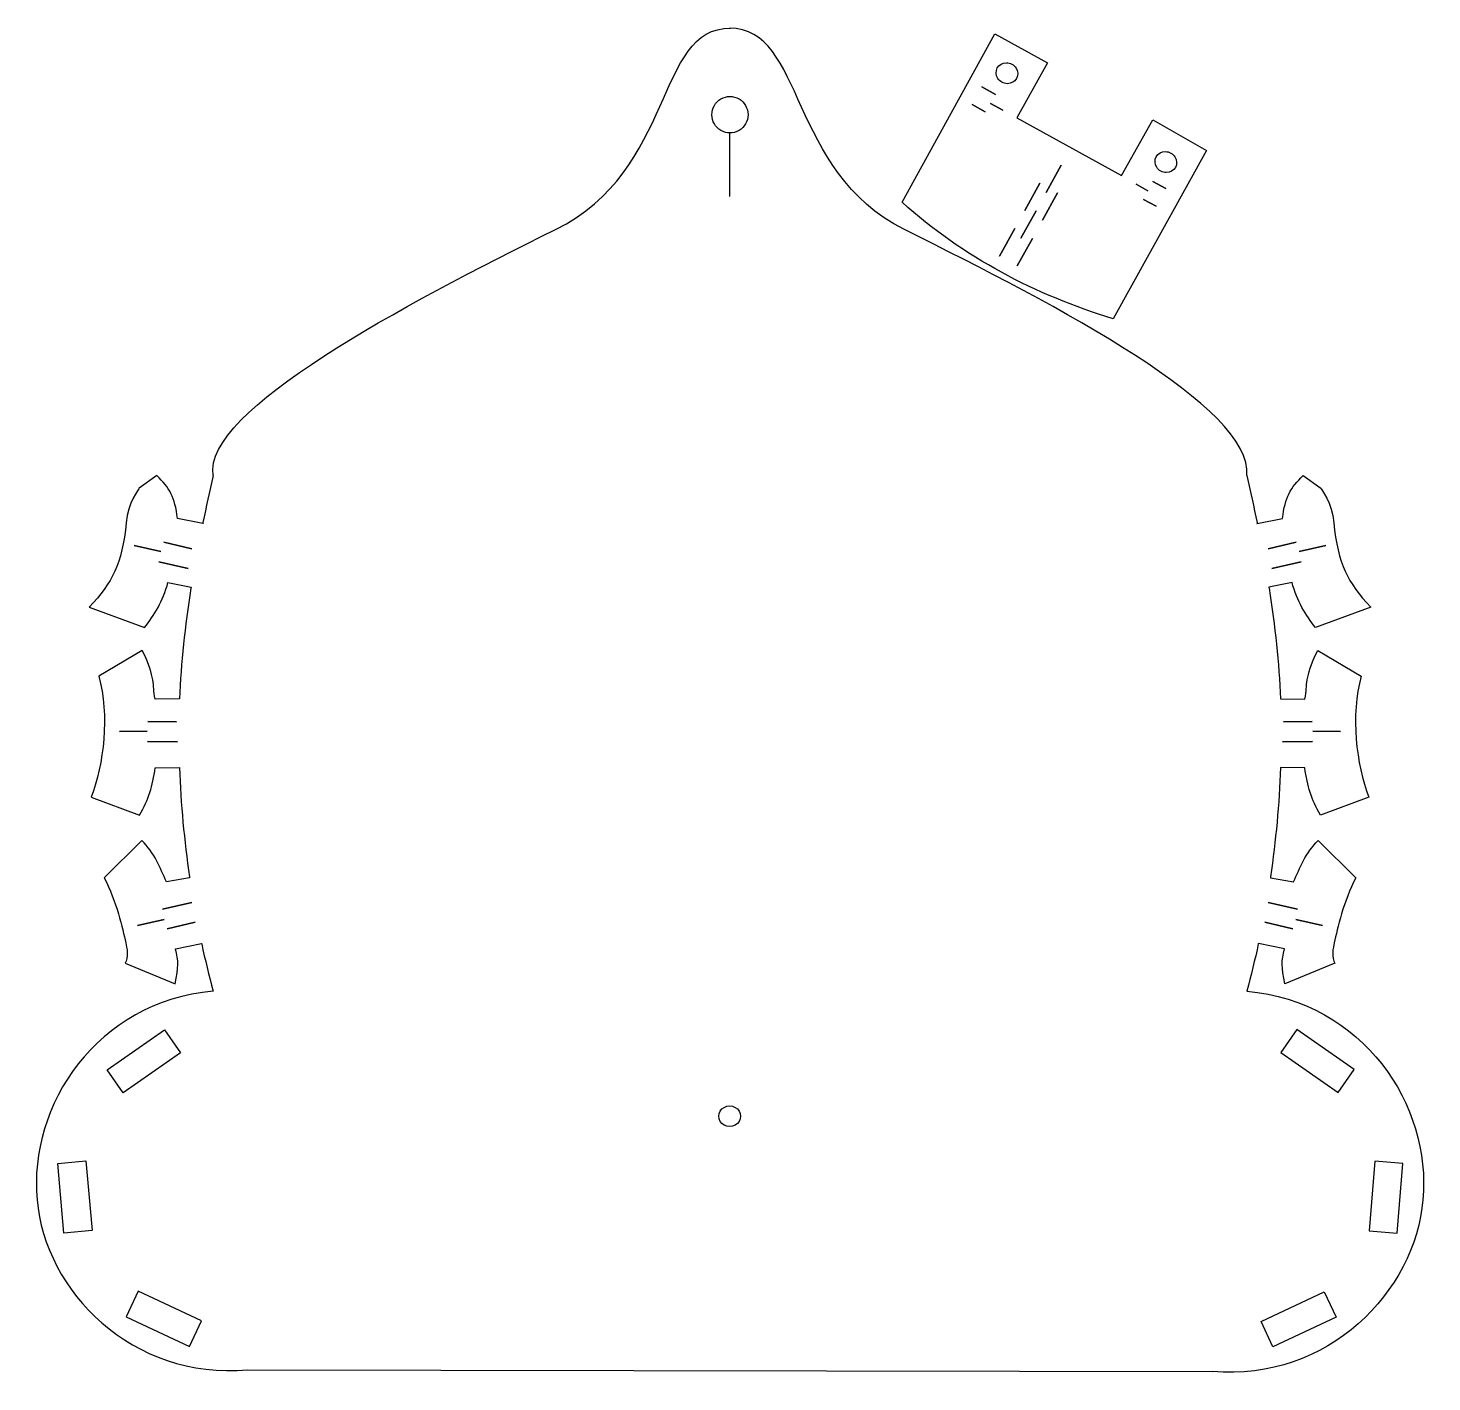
# Model space of a CAD drawing. Extents: x -1 to 203, y -1 to 195.
import ezdxf

# ---------------------------------------------------------------- set-up
doc = ezdxf.new("R2010")
doc.units = 0
doc.layers.add('Ebene_1', color=7, linetype='CONTINUOUS')

msp = doc.modelspace()

# ---------------------------------------------------------------- linework, layer by layer
at = {"layer": 'Ebene_1', "color": 1}
for points in [[(125.903154, 170.107482), (139.409599, 194.578302), (147.031146, 190.371658), (142.600941, 182.365759), (157.773207, 173.991566), (162.360054, 182.088085), (170.127128, 177.624042), (156.575814, 153.177988)], [(100.828454, 180.313569), (100.828454, 170.967749)], [(17.611125, 130.393137), (15.076867, 128.555057)], [(184.204773, 130.393137), (186.739032, 128.555057)], [(24.292682, 123.415006), (20.638996, 124.176196)], [(177.523216, 123.415006), (181.176902, 124.176196)], [(19.253803, 114.886876), (22.61893, 114.177056)], [(182.562095, 114.886876), (179.196968, 114.177056)], [(7.816122, 111.280436), (15.853563, 108.313806)], [(193.999776, 111.280436), (185.962336, 108.313806)], [(15.520636, 105.000535), (9.201234, 101.261275)], [(186.295263, 105.000535), (192.614664, 101.261275)], [(20.923995, 97.952625), (17.370671, 97.936725)], [(180.891903, 97.952625), (184.445227, 97.936725)], [(17.407962, 87.945354), (20.926065, 87.966855)], [(184.407936, 87.945354), (180.889833, 87.966855)], [(8.091927, 83.677974), (15.119132, 81.080454)], [(193.723971, 83.677974), (186.696767, 81.080454)], [(15.441062, 77.383894), (9.969401, 71.953504)], [(186.374837, 77.383894), (191.846498, 71.953504)], [(22.402717, 71.965044), (19.025751, 71.366354)], [(179.413181, 71.965044), (182.790147, 71.366354)], [(20.354885, 61.616583), (24.136019, 62.406913)], [(181.461013, 61.616583), (177.679879, 62.406913)], [(13.041886, 59.533483), (20.275395, 56.530403)], [(188.774013, 59.533483), (181.540503, 56.530403)], [(30.852901, 0.48304), (171.023248, 0.2548)]]:
    msp.add_lwpolyline(points, dxfattribs=at)
for points in [[(137.509908, 186.89906), (139.470418, 185.787505), (137.509908, 186.89906)], [(136.094288, 184.334255), (137.96871, 183.270216), (136.094288, 184.334255)], [(138.734292, 184.461953), (140.547552, 183.49061), (138.734292, 184.461953)], [(146.838997, 171.509352), (149.043706, 175.503818), (146.838997, 171.509352)], [(143.72922, 168.906884), (145.933933, 172.901358), (143.72922, 168.906884)], [(146.294025, 167.491263), (148.498738, 171.485738), (146.294025, 167.491263)], [(161.599108, 171.791351), (159.897797, 172.759842), (161.599108, 171.791351)], [(164.218613, 172.106857), (162.32851, 173.120613), (164.218613, 172.106857)], [(162.802993, 169.542053), (160.994819, 170.510589), (162.802993, 169.542053)], [(143.184707, 164.888552), (145.389416, 168.883018), (143.184707, 164.888552)], [(140.074683, 162.285636), (142.279392, 166.280102), (140.074683, 162.285636)], [(142.639488, 160.870016), (144.844197, 164.864482), (142.639488, 160.870016)], [(22.717397, 119.758536), (18.641842, 120.707806), (22.717397, 119.758536)], [(179.098501, 119.758536), (183.174056, 120.707806), (179.098501, 119.758536)], [(18.214581, 119.362826), (14.316105, 120.219366), (18.214581, 119.362826)], [(183.601317, 119.362826), (187.499794, 120.219366), (183.601317, 119.362826)], [(22.202211, 116.886746), (17.940487, 117.878176), (22.202211, 116.886746)], [(179.613687, 116.886746), (183.875411, 117.878176), (179.613687, 116.886746)], [(20.510927, 94.629725), (16.326344, 94.653425), (20.510927, 94.629725)], [(181.304971, 94.629725), (185.489554, 94.653425), (181.304971, 94.629725)], [(16.207394, 93.247125), (12.216021, 93.219525), (16.207394, 93.247125)], [(185.608504, 93.247125), (189.599878, 93.219525), (185.608504, 93.247125)], [(20.644162, 91.715085), (16.268703, 91.738685), (20.644162, 91.715085)], [(181.171736, 91.715085), (185.547195, 91.738685), (181.171736, 91.715085)], [(22.695043, 68.384053), (18.433319, 67.392623), (22.695043, 68.384053)], [(179.120855, 68.384053), (183.382579, 67.392623), (179.120855, 68.384053)], [(18.707413, 65.907973), (14.808937, 65.051433), (18.707413, 65.907973)], [(23.210229, 65.512263), (19.134674, 64.562993), (23.210229, 65.512263)], [(178.605669, 65.512263), (182.681224, 64.562993), (178.605669, 65.512263)], [(183.108485, 65.907973), (187.006962, 65.051433), (183.108485, 65.907973)], [(10.411022, 44.070342), (18.73761, 49.889233), (21.081918, 46.534642), (12.755335, 40.715732), (10.411022, 44.070342)], [(191.606459, 44.109902), (183.270028, 49.914683), (180.931408, 46.556122), (189.267839, 40.751342), (191.606459, 44.109902)], [(7.341089, 30.820224), (8.217115, 20.699726), (4.139794, 20.346798), (3.263768, 30.467296)], [(194.608146, 30.789559), (193.749284, 20.667606), (197.827196, 20.321584), (198.686065, 30.443536)], [(13.197493, 8.180913), (22.400096, 3.879343), (24.133115, 7.58687), (14.930507, 11.88844)], [(188.993558, 8.121143), (179.798252, 3.803964), (178.058956, 7.508554), (187.254256, 11.825733)]]:
    msp.add_lwpolyline(points, close=True, dxfattribs=at)
for points in [[(75.547945, 166.133328), (93.100324, 174.795999), (89.964854, 195.41479), (100.993654, 195.41479)], [(126.267925, 166.133448), (109.263495, 174.579639), (111.851015, 195.41492), (100.822214, 195.41492)], [(139.744663, 189.628646), (140.003626, 190.097833), (140.508665, 190.384703), (141.069535, 190.381195)], [(141.069535, 190.381195), (141.630405, 190.377688), (142.161898, 190.084335), (142.463805, 189.611641)], [(139.814061, 188.106542), (139.512154, 188.579236), (139.4857, 189.159459), (139.744663, 189.628646)], [(141.208331, 187.336987), (140.647461, 187.340495), (140.115968, 187.633848), (139.814061, 188.106542)], [(142.533203, 188.089537), (142.27424, 187.62035), (141.769202, 187.33348), (141.208331, 187.336987)], [(142.463805, 189.611641), (142.765712, 189.138946), (142.792167, 188.558723), (142.533203, 188.089537)], [(98.283809, 182.826469), (98.283809, 183.774218), (98.783711, 184.649975), (99.595207, 185.123849)], [(99.595207, 185.123849), (100.406702, 185.597724), (101.406506, 185.597724), (102.218002, 185.123849)], [(102.218002, 185.123849), (103.029497, 184.649975), (103.529399, 183.774218), (103.529399, 182.826469)], [(99.595207, 180.52909), (98.783711, 181.002964), (98.283809, 181.87872), (98.283809, 182.826469)], [(103.529399, 182.826469), (103.529399, 181.87872), (103.029497, 181.002964), (102.218002, 180.52909)], [(102.218002, 180.52909), (101.406506, 180.055215), (100.406702, 180.055215), (99.595207, 180.52909)], [(162.835762, 176.716768), (163.094726, 177.185955), (163.599764, 177.472825), (164.160634, 177.469318)], [(164.160634, 177.469318), (164.721505, 177.46581), (165.252998, 177.172458), (165.554905, 176.699763)], [(162.90516, 175.194664), (162.603253, 175.667359), (162.576799, 176.247582), (162.835762, 176.716768)], [(165.554905, 176.699763), (165.856812, 176.227069), (165.883266, 175.646846), (165.624303, 175.177659)], [(164.299431, 174.42511), (163.73856, 174.428617), (163.207067, 174.72197), (162.90516, 175.194664)], [(165.624303, 175.177659), (165.365339, 174.708472), (164.860301, 174.421602), (164.299431, 174.42511)], [(156.575814, 153.177988), (145.296613, 156.624574), (134.837556, 162.091791), (125.903154, 170.107482)], [(25.805182, 130.393137), (24.242318, 139.819087), (53.724447, 155.362718), (75.547945, 166.133328)], [(176.010688, 130.393257), (176.847908, 140.349637), (148.570627, 155.055588), (126.267925, 166.133448)], [(15.076867, 128.555057), (15.076867, 128.555057), (13.388945, 126.390646), (13.193146, 123.549516)], [(20.638996, 124.176196), (20.237889, 127.238217), (19.502744, 128.638837), (17.611125, 130.393137)], [(25.805212, 130.393257), (25.282225, 128.093397), (24.78819, 125.818346), (24.329362, 123.567606)], [(176.010686, 130.393257), (176.533673, 128.093397), (177.027708, 125.818346), (177.486536, 123.567606)], [(181.176902, 124.176196), (181.578009, 127.238217), (182.313154, 128.638837), (184.204773, 130.393137)], [(186.739032, 128.555057), (186.739032, 128.555057), (188.426954, 126.390646), (188.622753, 123.549516)], [(13.193146, 123.549516), (12.532382, 117.497446), (11.199985, 114.881716), (7.816122, 111.280436)], [(24.329362, 123.567606), (24.308452, 123.465016), (24.396882, 123.406136), (24.292682, 123.415006)], [(177.486536, 123.567606), (177.507446, 123.465016), (177.419016, 123.406136), (177.523216, 123.415006)], [(188.622753, 123.549516), (189.283517, 117.497446), (190.615914, 114.881716), (193.999776, 111.280436)], [(15.853563, 108.313806), (17.242387, 110.147256), (18.544833, 112.101636), (19.253803, 114.886876)], [(185.962336, 108.313806), (184.573511, 110.147256), (183.271065, 112.101636), (182.562095, 114.886876)], [(22.5903, 114.028146), (21.719901, 108.521796), (21.130937, 103.165895), (20.923995, 97.952625)], [(22.61893, 114.177056), (22.669, 114.166456), (22.59807, 114.077256), (22.5903, 114.028146)], [(179.196968, 114.177056), (179.146898, 114.166456), (179.217828, 114.077256), (179.225598, 114.028146)], [(179.225598, 114.028146), (180.095997, 108.521796), (180.684961, 103.165895), (180.891903, 97.952625)], [(17.370671, 97.936725), (16.94189, 100.189525), (17.534671, 100.745695), (15.520636, 105.000535)], [(184.445227, 97.936725), (184.874008, 100.189525), (184.281227, 100.745695), (186.295263, 105.000535)], [(9.201234, 101.261275), (10.775586, 95.594155), (9.922641, 88.411685), (8.091927, 83.677974)], [(192.614664, 101.261275), (191.040313, 95.594155), (191.893258, 88.411685), (193.723971, 83.677974)], [(15.119132, 81.080454), (16.528801, 83.343574), (16.962798, 85.268874), (17.407962, 87.945354)], [(20.926065, 87.966855), (21.116721, 82.679294), (21.603341, 77.386164), (22.384607, 72.087484)], [(180.889833, 87.966855), (180.699177, 82.679294), (180.212557, 77.386164), (179.431291, 72.087484)], [(186.696767, 81.080454), (185.287097, 83.343574), (184.8531, 85.268874), (184.407936, 87.945354)], [(19.025751, 71.366354), (18.08723, 73.449114), (17.312073, 75.580884), (15.441062, 77.383894)], [(182.790147, 71.366354), (183.728668, 73.449114), (184.503825, 75.580884), (186.374837, 77.383894)], [(9.969401, 71.953504), (11.775413, 68.588184), (12.640554, 64.579943), (13.131966, 62.529213)], [(22.384607, 72.087484), (22.390607, 72.046684), (22.402717, 71.965044), (22.402717, 71.965044)], [(179.431291, 72.087484), (179.425291, 72.046684), (179.413181, 71.965044), (179.413181, 71.965044)], [(191.846498, 71.953504), (190.040486, 68.588184), (189.175345, 64.579943), (188.683933, 62.529213)], [(13.131966, 62.529213), (13.268594, 61.803683), (13.557631, 60.354963), (13.041886, 59.533483)], [(20.275395, 56.530403), (20.810955, 59.037873), (20.793844, 59.878133), (20.354885, 61.616583)], [(24.136019, 62.406913), (24.151179, 62.409913), (24.144619, 62.376713), (24.148099, 62.360713)], [(24.148099, 62.360713), (24.644828, 60.051263), (25.197242, 57.783603), (25.80522, 55.472053)], [(177.667799, 62.360713), (177.17107, 60.051263), (176.618656, 57.783603), (176.010678, 55.472053)], [(177.679879, 62.406913), (177.664719, 62.409913), (177.671279, 62.376713), (177.667799, 62.360713)], [(181.540503, 56.530403), (181.004943, 59.037873), (181.022054, 59.878133), (181.461013, 61.616583)], [(188.683933, 62.529213), (188.547305, 61.803683), (188.258268, 60.354963), (188.774013, 59.533483)], [(25.805182, 55.472073), (8.944021, 54.012573), (-1.074009, 38.863082), (0.248959, 25.194581)], [(176.010718, 55.472073), (192.871879, 54.012573), (202.889909, 38.863082), (201.566949, 25.194581)], [(100.063901, 38.610255), (100.556637, 38.87821), (101.163712, 38.87821), (101.656447, 38.610255)], [(99.267628, 37.311192), (99.267628, 37.847101), (99.571165, 38.342301), (100.063901, 38.610255)], [(100.063901, 36.012129), (99.571165, 36.280083), (99.267628, 36.775283), (99.267628, 37.311192)], [(101.656447, 38.610255), (102.149183, 38.342301), (102.452721, 37.847101), (102.452721, 37.311192)], [(102.452721, 37.311192), (102.452721, 36.775283), (102.149183, 36.280083), (101.656447, 36.012129)], [(101.656447, 36.012129), (101.163712, 35.744174), (100.556637, 35.744174), (100.063901, 36.012129)], [(0.248959, 25.194581), (1.31628, 11.928441), (14.087019, -1.05499), (30.852901, 0.48304)], [(201.566949, 25.194581), (200.499629, 11.928441), (187.789129, -1.28323), (171.023248, 0.2548)]]:
    msp.add_open_spline(points, degree=3, dxfattribs=at)

doc.saveas('drawing.dxf')
